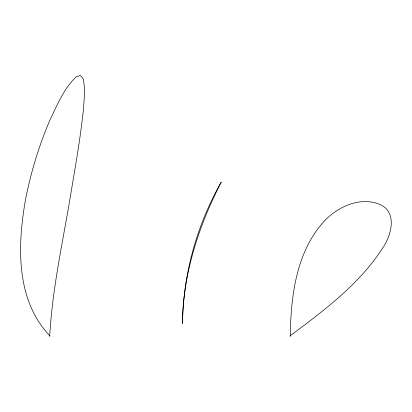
<?xml version="1.0" encoding="UTF-8"?>
<svg xmlns="http://www.w3.org/2000/svg" width="412" height="412" viewBox="0 0 412 412"><rect width="100%" height="100%" fill="white"/><g stroke="black" fill="none" stroke-linecap="round" stroke-linejoin="round"><path stroke-width="0.62" d="M182.485 323.755C183.191 274.387 196.73 225.004 221.234 182.15C198.878 225.699 182.938 273.619 182.485 322.962M290.239 336.511C290.836 295.687 296.274 250.275 325.856 219.452C339.709 205.768 361.556 196.395 380.513 204.702C397.472 212.886 391.297 235.242 382.98 247.602C359.697 283.925 324.368 310.282 290.239 335.718M49.703 336.511C52.412 286.134 64.035 236.761 71.925 187.043C76.251 161.602 80.592 136.135 83.332 110.462C84.022 99.874 85.593 89.038 83.064 78.574L80.381 75.489L76.21 76.848C64.009 88.338 57.536 104.324 50.357 119.125C39.408 144.509 31.23 171.037 25.776 198.131C17.531 244.218 15.136 299.189 49.703 335.718"/></g></svg>
